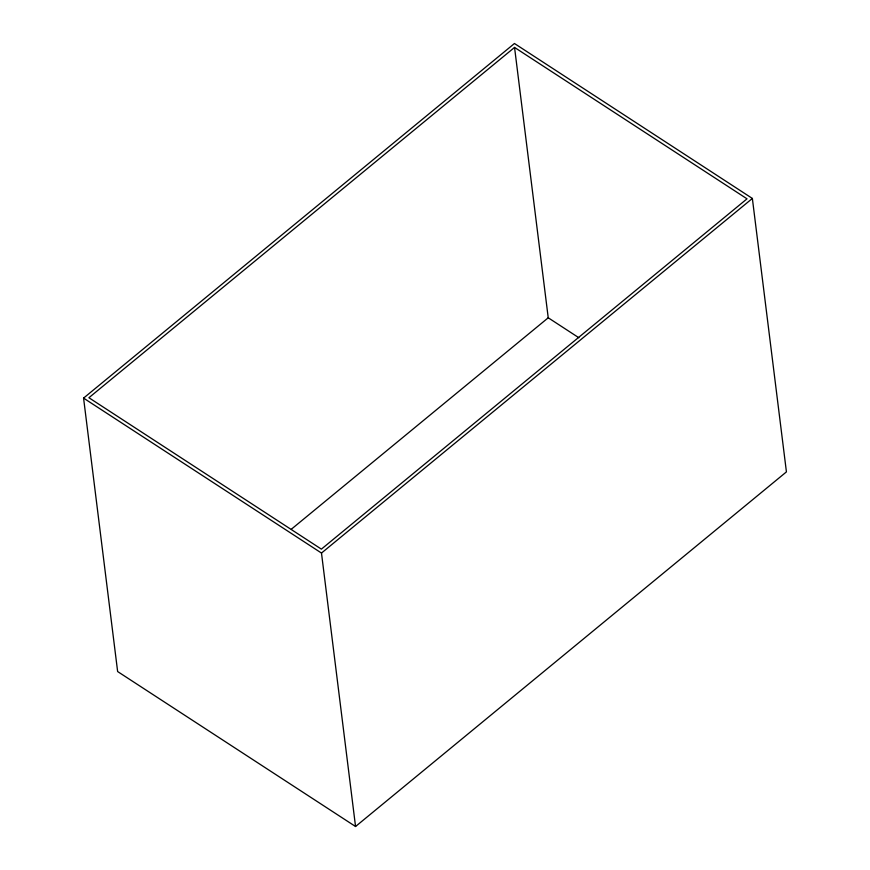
<?xml version="1.0" encoding="UTF-8"?>
<svg xmlns="http://www.w3.org/2000/svg" width="870" height="870" viewBox="0 0 870 870"><rect width="100%" height="100%" fill="white"/><g stroke="black" fill="none" stroke-linecap="round" stroke-linejoin="round"><path stroke-width="1.3" d="M83.574 398.112L514.453 43.5L752.365 198.447L786.426 471.888L355.547 826.5L117.635 671.553L83.574 398.112L321.487 553.059L355.547 826.5M514.551 47.426L88.914 397.731L321.389 549.133L747.025 198.828L514.551 47.426L548.231 317.789L578.844 337.734M291.374 529.188L548.231 317.789M321.487 553.059L752.365 198.447"/></g></svg>
